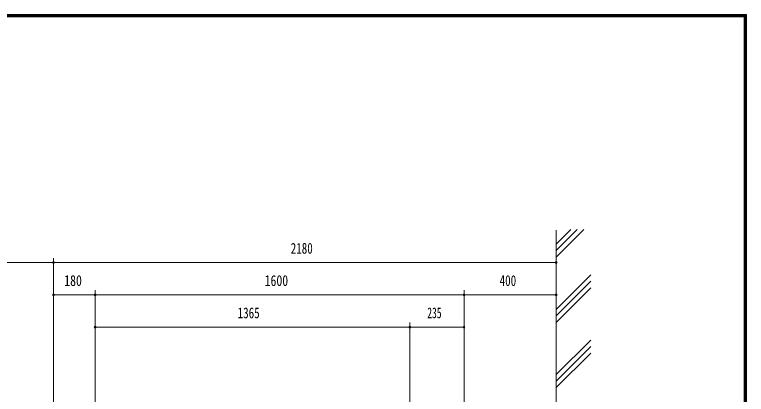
# Model space of a CAD drawing. Units: millimetres, scale not verified. Extents: x -5740 to 5740, y -4020 to 4020.
# Drawn here: x 2566 to 5740, y 2374 to 4020 of the extents above; entities that cross this region are included whole.
import ezdxf
from ezdxf.enums import TextEntityAlignment as Align

# ---------------------------------------------------------------- set-up
doc = ezdxf.new("R2010")
doc.units = ezdxf.units.MM
doc.header["$LTSCALE"] = 10
for name, color, linetype, lineweight in [('0-3_2ラック-03BODL', 7, 'Continuous', 18), ('0-5_2ラック-43THIN', 4, 'Continuous', 18), ('0-E_2ラック-F寸法', 3, 'Continuous', 18), ('1-2_F-F4PAPAER', 5, 'Continuous', 18)]:
    doc.layers.add(name, color=color, linetype=linetype, lineweight=lineweight)
doc.styles.add('ＭＳ ゴシック', font='')
doc.styles.get('ＭＳ ゴシック').set_extended_font_data('MS Gothic')

msp = doc.modelspace()

# ---------------------------------------------------------------- linework, layer by layer
at = {"layer": '0-3_2ラック-03BODL'}
msp.add_line((4915.32, 1130.27), (4915.32, 3085.46), dxfattribs=at)
at = {"layer": '0-5_2ラック-43THIN'}
for p, q in [((4915.32, 2968.98), (5034.85, 3088.51)), ((4915.32, 2997.27), (5006.56, 3088.51)), ((4915.32, 3025.55), (4978.28, 3088.51)), ((4915.32, 2742.71), (5065.32, 2892.71)), ((4915.32, 2714.42), (5065.32, 2864.42)), ((4915.32, 2686.14), (5065.32, 2836.14)), ((4915.32, 2459.87), (5065.32, 2609.87)), ((4915.32, 2431.58), (5065.32, 2581.58)), ((4915.32, 2403.3), (5065.32, 2553.3))]:
    msp.add_line(p, q, dxfattribs=at)
at = {"layer": '0-E_2ラック-F寸法'}
for p, q in [((2735.32, 2965.18), (2735.32, 1513.31)), ((2735.32, 2945.18), (1235.32, 2945.18)), ((4915.32, 2945.18), (2735.32, 2945.18)), ((2915.32, 2825.18), (2915.32, 1201.46)), ((4515.32, 2825.18), (4515.32, 1646.58)), ((2915.32, 2805.18), (2735.32, 2805.18)), ((4515.32, 2805.18), (2915.32, 2805.18)), ((4915.32, 2805.18), (4515.32, 2805.18)), ((4280.32, 2685.18), (4280.32, 1252.27)), ((4280.32, 2665.18), (2915.32, 2665.18)), ((4515.32, 2665.18), (4280.32, 2665.18))]:
    msp.add_line(p, q, dxfattribs=at)
for centre, start, end in [((2735.32, 2945.18), 0, 180), ((2735.32, 2945.18), 180, 0), ((4915.32, 2945.18), 0, 180), ((4915.32, 2945.18), 180, 0), ((2735.32, 2805.18), 0, 180), ((2735.32, 2805.18), 180, 0), ((2915.32, 2805.18), 0, 180), ((2915.32, 2805.18), 180, 0), ((4515.32, 2805.18), 0, 180), ((4515.32, 2805.18), 180, 0), ((4915.32, 2805.18), 0, 180), ((4915.32, 2805.18), 180, 0), ((2915.32, 2665.18), 0, 180), ((4280.32, 2665.18), 0, 180), ((4515.32, 2665.18), 0, 180), ((2915.32, 2665.18), 180, 0), ((4280.32, 2665.18), 180, 0), ((4515.32, 2665.18), 180, 0)]:
    msp.add_arc(centre, 4, start, end, dxfattribs=at)
at = {"layer": '1-2_F-F4PAPAER'}
for points in [[(-5740, -4019.87), (5740, -4019.87), (5740, 4020.13), (-5740, 4020.13)], [(-5739, -4018.87), (5739, -4018.87), (5739, 4019.13), (-5739, 4019.13)], [(-5738, -4017.87), (-5738, 4018.13), (5738, 4018.13), (5738, -4017.87)], [(-5737, -4016.87), (5737, -4016.87), (5737, 4017.13), (-5737, 4017.13)], [(-5736, -4015.87), (-5736, 4016.13), (5736, 4016.13), (5736, -4015.87)], [(-5735, -4014.87), (5735, -4014.87), (5735, 4015.13), (-5735, 4015.13)], [(-5734, -4013.87), (-5734, 4014.13), (5734, 4014.13), (5734, -4013.87)], [(-5733, -4012.87), (5733, -4012.87), (5733, 4013.13), (-5733, 4013.13)], [(-5732, -4011.87), (5732, -4011.87), (5732, 4012.13), (-5732, 4012.13)], [(-5731, -4010.87), (5731, -4010.87), (5731, 4011.13), (-5731, 4011.13)], [(-5730, -4009.87), (-5730, 4010.13), (5730, 4010.13), (5730, -4009.87)]]:
    msp.add_lwpolyline(points, close=True, dxfattribs=at)

# ---------------------------------------------------------------- texts
at = {"layer": '0-E_2ラック-F寸法', "color": 7, "style": 'ＭＳ ゴシック'}
for s, width, p in [('2180', 0.75, (3763.64, 2969.98)), ('180', 0.8, (2781.41, 2829.98)), ('1600', 0.8, (3650.59, 2829.98)), ('400', 0.75, (4669.86, 2829.98)), ('1365', 0.75, (3533.47, 2689.98)), ('235', 0.65, (4355.83, 2689.98))]:
    msp.add_text(s, height=46.89, dxfattribs=dict(at, width=width)).set_placement(p, align=Align.BOTTOM_LEFT)

doc.saveas('drawing.dxf')
